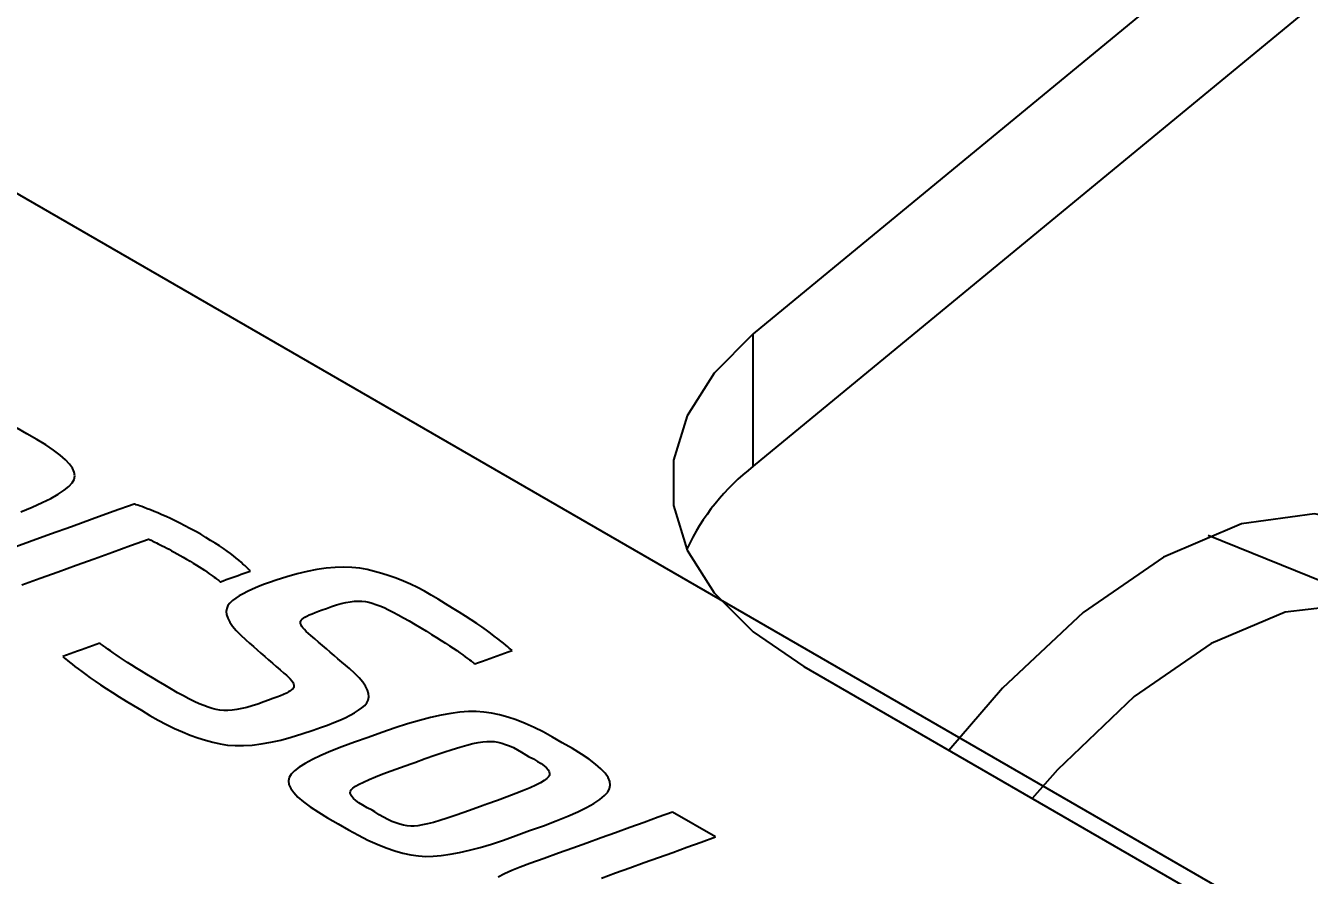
# Model space of a CAD drawing. Header units: inches. Extents: x 5 to 105, y 0 to 80.
# Drawn here: x 64.441 to 65.096, y 51.963 to 52.397 of the extents above; entities that cross this region are included whole.
import ezdxf

# ---------------------------------------------------------------- set-up
doc = ezdxf.new("R2010")
doc.units = ezdxf.units.IN
doc.header["$MEASUREMENT"] = 0
doc.layers.add('7414A1002 - CSLINEAR - XLR', color=7, linetype='Continuous')
doc.layers.add('LABEL', color=2, linetype='Continuous')
doc.styles.add('Arial', font='arial.ttf')

msp = doc.modelspace()

# ---------------------------------------------------------------- linework, layer by layer
for p, q in [((65.49253, 52.80031), (64.81237, 52.23955)), ((65.49253, 52.73281), (64.81237, 52.17205)), ((64.81237, 52.17205), (64.81237, 52.23955)), ((65.14604, 52.09564), (65.04447, 52.13669)), ((64.8381, 52.06979), (67.48205, 50.54347))]:
    msp.add_line(p, q)
at = {"flags": 128}
for points in [[(64.81237, 52.23955), (64.79236, 52.21954), (64.77867, 52.19783), (64.77172, 52.17507), (64.77172, 52.15197), (64.77867, 52.12921), (64.79236, 52.1075), (64.81237, 52.08749), (64.8381, 52.06979)], [(65.13212, 52.14111), (65.09864, 52.14784), (65.06146, 52.14264), (65.02172, 52.12564), (64.98064, 52.0974), (64.93952, 52.05877), (64.9121, 52.02707)], [(65.2143, 51.85261), (65.21905, 51.89799), (65.21905, 51.95401), (65.21182, 52.00312), (65.1976, 52.04364), (65.17688, 52.07419), (65.15037, 52.09374), (65.11897, 52.10161), (65.08374, 52.09754), (65.04589, 52.08166), (65.0067, 52.05452), (64.96752, 52.01705), (64.95469, 52.00248)]]:
    msp.add_lwpolyline(points, dxfattribs=at)
msp.add_arc((64.88309, 52.08047), 0.11571, 127.67674, 154.78315)
at = {"layer": '7414A1002 - CSLINEAR - XLR', "color": 2}
for p, q in [((64.44168, 52.18857), (64.43675, 52.19152)), ((64.44685, 52.18569), (64.44168, 52.18857)), ((64.45141, 52.18293), (64.44685, 52.18569)), ((64.45535, 52.1803), (64.45141, 52.18293)), ((64.45868, 52.17778), (64.45535, 52.1803)), ((64.46141, 52.17539), (64.45868, 52.17778)), ((64.46352, 52.17313), (64.46141, 52.17539)), ((64.46502, 52.17098), (64.46352, 52.17313)), ((64.4659, 52.16896), (64.46502, 52.17098)), ((64.46319, 52.16169), (64.46487, 52.16354)), ((64.46487, 52.16354), (64.46585, 52.16529)), ((64.46585, 52.16529), (64.46618, 52.16707)), ((64.46618, 52.16707), (64.4659, 52.16896)), ((64.45401, 52.15565), (64.45776, 52.15775)), ((64.45776, 52.15775), (64.46082, 52.15977)), ((64.46082, 52.15977), (64.46319, 52.16169)), ((64.43859, 52.14883), (64.44442, 52.15119)), ((64.44442, 52.15119), (64.44956, 52.15346)), ((64.44956, 52.15346), (64.45401, 52.15565)), ((64.49651, 52.15276), (64.48582, 52.1489)), ((64.49668, 52.15273), (64.49651, 52.15276)), ((64.49704, 52.15262), (64.49668, 52.15273)), ((64.49759, 52.15243), (64.49704, 52.15262)), ((64.49832, 52.15217), (64.49759, 52.15243)), ((64.49924, 52.15184), (64.49832, 52.15217)), ((64.50034, 52.15142), (64.49924, 52.15184)), ((64.50163, 52.15094), (64.50034, 52.15142)), ((64.5031, 52.15037), (64.50163, 52.15094)), ((64.50476, 52.14973), (64.5031, 52.15037)), ((64.47513, 52.14505), (64.46445, 52.14119)), ((64.48582, 52.1489), (64.47513, 52.14505)), ((64.50661, 52.14901), (64.50476, 52.14973)), ((64.50859, 52.14821), (64.50661, 52.14901)), ((64.51067, 52.14733), (64.50859, 52.14821)), ((64.51283, 52.14637), (64.51067, 52.14733)), ((64.51508, 52.14533), (64.51283, 52.14637)), ((64.51741, 52.1442), (64.51508, 52.14533)), ((64.51984, 52.14299), (64.51741, 52.1442)), ((64.45376, 52.13734), (64.44307, 52.13348)), ((64.46445, 52.14119), (64.45376, 52.13734)), ((64.52235, 52.1417), (64.51984, 52.14299)), ((64.52495, 52.14033), (64.52235, 52.1417)), ((64.52764, 52.13887), (64.52495, 52.14033)), ((64.53042, 52.13733), (64.52764, 52.13887)), ((64.53303, 52.13575), (64.53042, 52.13733)), ((64.44307, 52.13348), (64.43239, 52.12963)), ((64.48537, 52.12818), (64.4946, 52.13152)), ((64.4946, 52.13152), (64.50382, 52.13485)), ((64.50382, 52.13485), (64.50389, 52.13482)), ((64.50389, 52.13482), (64.50406, 52.13474)), ((64.50406, 52.13474), (64.50432, 52.13462)), ((64.50432, 52.13462), (64.50467, 52.13446)), ((64.50467, 52.13446), (64.50511, 52.13425)), ((64.50511, 52.13425), (64.50565, 52.13399)), ((64.50565, 52.13399), (64.50629, 52.13369)), ((64.50629, 52.13369), (64.50701, 52.13334)), ((64.50701, 52.13334), (64.50783, 52.13295)), ((64.50783, 52.13295), (64.50875, 52.13251)), ((64.50875, 52.13251), (64.50973, 52.13202)), ((64.50973, 52.13202), (64.51078, 52.13149)), ((64.51078, 52.13149), (64.5119, 52.13092)), ((64.5119, 52.13092), (64.51307, 52.13031)), ((64.5355, 52.13423), (64.53303, 52.13575)), ((64.53782, 52.13277), (64.5355, 52.13423)), ((64.53999, 52.13135), (64.53782, 52.13277)), ((64.54201, 52.13), (64.53999, 52.13135)), ((64.46692, 52.12152), (64.47615, 52.12485)), ((64.47615, 52.12485), (64.48537, 52.12818)), ((64.51307, 52.13031), (64.51431, 52.12965)), ((64.51431, 52.12965), (64.51561, 52.12894)), ((64.51561, 52.12894), (64.51697, 52.1282)), ((64.51697, 52.1282), (64.5184, 52.1274)), ((64.5184, 52.1274), (64.51988, 52.12657)), ((64.51988, 52.12657), (64.52143, 52.12569)), ((64.52143, 52.12569), (64.52327, 52.12461)), ((64.52327, 52.12461), (64.52502, 52.12356)), ((64.54389, 52.12869), (64.54201, 52.13)), ((64.54561, 52.12744), (64.54389, 52.12869)), ((64.54718, 52.12625), (64.54561, 52.12744)), ((64.5486, 52.12512), (64.54718, 52.12625)), ((64.54987, 52.12404), (64.5486, 52.12512)), ((64.44847, 52.11486), (64.45769, 52.11819)), ((64.45769, 52.11819), (64.46692, 52.12152)), ((64.52502, 52.12356), (64.52667, 52.12256)), ((64.52667, 52.12256), (64.52823, 52.1216)), ((64.52823, 52.1216), (64.52969, 52.12068)), ((64.52969, 52.12068), (64.53107, 52.11979)), ((64.53107, 52.11979), (64.53235, 52.11895)), ((64.53235, 52.11895), (64.53353, 52.11815)), ((64.53353, 52.11815), (64.53463, 52.11739)), ((64.551, 52.12303), (64.54987, 52.12404)), ((64.55201, 52.12213), (64.551, 52.12303)), ((64.55291, 52.12133), (64.55201, 52.12213)), ((64.55267, 52.11747), (64.5542, 52.11802)), ((64.55367, 52.12063), (64.55291, 52.12133)), ((64.55432, 52.12004), (64.55367, 52.12063)), ((64.5542, 52.11802), (64.55572, 52.11857)), ((64.55485, 52.11954), (64.55432, 52.12004)), ((64.55525, 52.11915), (64.55485, 52.11954)), ((64.55553, 52.11885), (64.55525, 52.11915)), ((64.55569, 52.11866), (64.55553, 52.11885)), ((64.55572, 52.11857), (64.55569, 52.11866)), ((64.58475, 52.11839), (64.57966, 52.11715)), ((64.58967, 52.11935), (64.58475, 52.11839)), ((64.5944, 52.12003), (64.58967, 52.11935)), ((64.59896, 52.12043), (64.5944, 52.12003)), ((64.60334, 52.12057), (64.59896, 52.12043)), ((64.60755, 52.12042), (64.60334, 52.12057)), ((64.61157, 52.12), (64.60755, 52.12042)), ((64.61542, 52.11931), (64.61157, 52.12)), ((64.61917, 52.1184), (64.61542, 52.11931)), ((64.62288, 52.11736), (64.61917, 52.1184)), ((64.43924, 52.11153), (64.44847, 52.11486)), ((64.53463, 52.11739), (64.53563, 52.11667)), ((64.53563, 52.11667), (64.53655, 52.11601)), ((64.53655, 52.11601), (64.53736, 52.11541)), ((64.53736, 52.11541), (64.53809, 52.11488)), ((64.53809, 52.11488), (64.53871, 52.11442)), ((64.53871, 52.11442), (64.53924, 52.11402)), ((64.53924, 52.11402), (64.53967, 52.11369)), ((64.53967, 52.11369), (64.54001, 52.11344)), ((64.54001, 52.11344), (64.54025, 52.11325)), ((64.54025, 52.11325), (64.5404, 52.11312)), ((64.5404, 52.11312), (64.54045, 52.11307)), ((64.54045, 52.11307), (64.54197, 52.11362)), ((64.54197, 52.11362), (64.5435, 52.11417)), ((64.5435, 52.11417), (64.54503, 52.11472)), ((64.54503, 52.11472), (64.54656, 52.11527)), ((64.54656, 52.11527), (64.54809, 52.11582)), ((64.54809, 52.11582), (64.54962, 52.11637)), ((64.54962, 52.11637), (64.55115, 52.11692)), ((64.55115, 52.11692), (64.55267, 52.11747)), ((64.56243, 52.11163), (64.55951, 52.11049)), ((64.56557, 52.11275), (64.56243, 52.11163)), ((64.56894, 52.11385), (64.56557, 52.11275)), ((64.57439, 52.11564), (64.56894, 52.11385)), ((64.57966, 52.11715), (64.57439, 52.11564)), ((64.62657, 52.11618), (64.62288, 52.11736)), ((64.63022, 52.11487), (64.62657, 52.11618)), ((64.63385, 52.11342), (64.63022, 52.11487)), ((64.63745, 52.11184), (64.63385, 52.11342)), ((64.64102, 52.11012), (64.63745, 52.11184)), ((64.54828, 52.10465), (64.54671, 52.10345)), ((64.55008, 52.10584), (64.54828, 52.10465)), ((64.5521, 52.10702), (64.55008, 52.10584)), ((64.55435, 52.10819), (64.5521, 52.10702)), ((64.55682, 52.10935), (64.55435, 52.10819)), ((64.55951, 52.11049), (64.55682, 52.10935)), ((64.64457, 52.10827), (64.64102, 52.11012)), ((64.64809, 52.10628), (64.64457, 52.10827)), ((64.65158, 52.10415), (64.64809, 52.10628)), ((64.54368, 52.09953), (64.54346, 52.09798)), ((64.54346, 52.09798), (64.54365, 52.09631)), ((64.54431, 52.10095), (64.54368, 52.09953)), ((64.54535, 52.10224), (64.54431, 52.10095)), ((64.54671, 52.10345), (64.54535, 52.10224)), ((64.58878, 52.09742), (64.59052, 52.09809)), ((64.59052, 52.09809), (64.59245, 52.09877)), ((64.59245, 52.09877), (64.59455, 52.09949)), ((64.59455, 52.09949), (64.59717, 52.10045)), ((64.59717, 52.10045), (64.59969, 52.10127)), ((64.59969, 52.10127), (64.6021, 52.10195)), ((64.6021, 52.10195), (64.60441, 52.10248)), ((64.60441, 52.10248), (64.60663, 52.10288)), ((64.60663, 52.10288), (64.60874, 52.10312)), ((64.60874, 52.10312), (64.61075, 52.10323)), ((64.61075, 52.10323), (64.61266, 52.10319)), ((64.61266, 52.10319), (64.61447, 52.103)), ((64.61447, 52.103), (64.61618, 52.10267)), ((64.61618, 52.10267), (64.61791, 52.1022)), ((64.61791, 52.1022), (64.61979, 52.10157)), ((64.61979, 52.10157), (64.6218, 52.1008)), ((64.6218, 52.1008), (64.62396, 52.09989)), ((64.62396, 52.09989), (64.62625, 52.09882)), ((64.62625, 52.09882), (64.62868, 52.09761)), ((64.65538, 52.10188), (64.65158, 52.10415)), ((64.65897, 52.0997), (64.65538, 52.10188)), ((64.66236, 52.09761), (64.65897, 52.0997)), ((64.54365, 52.09631), (64.54425, 52.0945)), ((64.54425, 52.0945), (64.54526, 52.09256)), ((64.54526, 52.09256), (64.54668, 52.09048)), ((64.58131, 52.09241), (64.58142, 52.09297)), ((64.58137, 52.09178), (64.58131, 52.09241)), ((64.58161, 52.0911), (64.58137, 52.09178)), ((64.58142, 52.09297), (64.58171, 52.09348)), ((64.58171, 52.09348), (64.58217, 52.09397)), ((64.58217, 52.09397), (64.58281, 52.09448)), ((64.58281, 52.09448), (64.58363, 52.09502)), ((64.58363, 52.09502), (64.58464, 52.09559)), ((64.58464, 52.09559), (64.58584, 52.09617)), ((64.58584, 52.09617), (64.58722, 52.09679)), ((64.58722, 52.09679), (64.58878, 52.09742)), ((64.62868, 52.09761), (64.63125, 52.09625)), ((64.63125, 52.09625), (64.63396, 52.09474)), ((64.63396, 52.09474), (64.63681, 52.09309)), ((64.63681, 52.09309), (64.6398, 52.09129)), ((64.66553, 52.0956), (64.66236, 52.09761)), ((64.6685, 52.09369), (64.66553, 52.0956)), ((64.67127, 52.09186), (64.6685, 52.09369)), ((64.67382, 52.09011), (64.67127, 52.09186)), ((64.54668, 52.09048), (64.54851, 52.08828)), ((64.54851, 52.08828), (64.55074, 52.08595)), ((64.55074, 52.08595), (64.55339, 52.08348)), ((64.58201, 52.09035), (64.58161, 52.0911)), ((64.5826, 52.08954), (64.58201, 52.09035)), ((64.58335, 52.08867), (64.5826, 52.08954)), ((64.58428, 52.08774), (64.58335, 52.08867)), ((64.58538, 52.08675), (64.58428, 52.08774)), ((64.58664, 52.0857), (64.58538, 52.08675)), ((64.58862, 52.08401), (64.58664, 52.0857)), ((64.6398, 52.09129), (64.64277, 52.08953)), ((64.64277, 52.08953), (64.64559, 52.08784)), ((64.64559, 52.08784), (64.64825, 52.08622)), ((64.64825, 52.08622), (64.65077, 52.08467)), ((64.67616, 52.08846), (64.67382, 52.09011)), ((64.6783, 52.08689), (64.67616, 52.08846)), ((64.68023, 52.08541), (64.6783, 52.08689)), ((64.68196, 52.08404), (64.68023, 52.08541)), ((64.46955, 52.07832), (64.46766, 52.07764)), ((64.47144, 52.079), (64.46955, 52.07832)), ((64.47333, 52.07969), (64.47144, 52.079)), ((64.47522, 52.08037), (64.47333, 52.07969)), ((64.47711, 52.08105), (64.47522, 52.08037)), ((64.479, 52.08173), (64.47711, 52.08105)), ((64.47909, 52.08164), (64.479, 52.08173)), ((64.47934, 52.08144), (64.47909, 52.08164)), ((64.47976, 52.08113), (64.47934, 52.08144)), ((64.48034, 52.08071), (64.47976, 52.08113)), ((64.48109, 52.08017), (64.48034, 52.08071)), ((64.48201, 52.07952), (64.48109, 52.08017)), ((64.48309, 52.07876), (64.48201, 52.07952)), ((64.48433, 52.07788), (64.48309, 52.07876)), ((64.55339, 52.08348), (64.55534, 52.08178)), ((64.55534, 52.08178), (64.55729, 52.08008)), ((64.55729, 52.08008), (64.55924, 52.07838)), ((64.55924, 52.07838), (64.56119, 52.07668)), ((64.59059, 52.08232), (64.58862, 52.08401)), ((64.59256, 52.08062), (64.59059, 52.08232)), ((64.59453, 52.07893), (64.59256, 52.08062)), ((64.5965, 52.07724), (64.59453, 52.07893)), ((64.65077, 52.08467), (64.65313, 52.08319)), ((64.65313, 52.08319), (64.65534, 52.08178)), ((64.65534, 52.08178), (64.65741, 52.08044)), ((64.65741, 52.08044), (64.65932, 52.07917)), ((64.65932, 52.07917), (64.66107, 52.07797)), ((64.68351, 52.08281), (64.68196, 52.08404)), ((64.68488, 52.08172), (64.68351, 52.08281)), ((64.68606, 52.08077), (64.68488, 52.08172)), ((64.68706, 52.07996), (64.68606, 52.08077)), ((64.68787, 52.07929), (64.68706, 52.07996)), ((64.6885, 52.07876), (64.68787, 52.07929)), ((64.68895, 52.07837), (64.6885, 52.07876)), ((64.6892, 52.07812), (64.68895, 52.07837)), ((64.462, 52.0756), (64.4601, 52.07493)), ((64.4601, 52.07493), (64.46019, 52.07481)), ((64.46019, 52.07481), (64.46047, 52.07454)), ((64.46047, 52.07454), (64.46095, 52.07414)), ((64.46095, 52.07414), (64.46162, 52.07359)), ((64.46162, 52.07359), (64.46249, 52.07289)), ((64.46389, 52.07628), (64.462, 52.0756)), ((64.46249, 52.07289), (64.46355, 52.07205)), ((64.46355, 52.07205), (64.46481, 52.07106)), ((64.46577, 52.07696), (64.46389, 52.07628)), ((64.46766, 52.07764), (64.46577, 52.07696)), ((64.48574, 52.07689), (64.48433, 52.07788)), ((64.48732, 52.07578), (64.48574, 52.07689)), ((64.48907, 52.07459), (64.48732, 52.07578)), ((64.49098, 52.07332), (64.48907, 52.07459)), ((64.49305, 52.07196), (64.49098, 52.07332)), ((64.49529, 52.07053), (64.49305, 52.07196)), ((64.56119, 52.07668), (64.56314, 52.07498)), ((64.56314, 52.07498), (64.56508, 52.07328)), ((64.56508, 52.07328), (64.56703, 52.07157)), ((64.59847, 52.07554), (64.5965, 52.07724)), ((64.60044, 52.07385), (64.59847, 52.07554)), ((64.60241, 52.07215), (64.60044, 52.07385)), ((64.60438, 52.07045), (64.60241, 52.07215)), ((64.66107, 52.07797), (64.66268, 52.07683)), ((64.66268, 52.07683), (64.66414, 52.07578)), ((64.66414, 52.07578), (64.66544, 52.07484)), ((64.66544, 52.07484), (64.66658, 52.07401)), ((64.66658, 52.07401), (64.66758, 52.07328)), ((64.66758, 52.07328), (64.66842, 52.07267)), ((64.66842, 52.07267), (64.66911, 52.07215)), ((64.66911, 52.07215), (64.66965, 52.07175)), ((64.67034, 52.07118), (64.67223, 52.07186)), ((64.67223, 52.07186), (64.67412, 52.07255)), ((64.67412, 52.07255), (64.67602, 52.07323)), ((64.67602, 52.07323), (64.67791, 52.07391)), ((64.67791, 52.07391), (64.6798, 52.07459)), ((64.6798, 52.07459), (64.6817, 52.07528)), ((64.6817, 52.07528), (64.68359, 52.07596)), ((64.68359, 52.07596), (64.68548, 52.07664)), ((64.68548, 52.07664), (64.68738, 52.07733)), ((64.68738, 52.07733), (64.68928, 52.07801)), ((64.68928, 52.07801), (64.6892, 52.07812)), ((64.46481, 52.07106), (64.46627, 52.06993)), ((64.46627, 52.06993), (64.46792, 52.06865)), ((64.46792, 52.06865), (64.46977, 52.06723)), ((64.46977, 52.06723), (64.47183, 52.06569)), ((64.47183, 52.06569), (64.47411, 52.06405)), ((64.4977, 52.06903), (64.49529, 52.07053)), ((64.50026, 52.06744), (64.4977, 52.06903)), ((64.50299, 52.06578), (64.50026, 52.06744)), ((64.50589, 52.06404), (64.50299, 52.06578)), ((64.56703, 52.07157), (64.56898, 52.06987)), ((64.56898, 52.06987), (64.57093, 52.06817)), ((64.57093, 52.06817), (64.57289, 52.06647)), ((64.57289, 52.06647), (64.57414, 52.06541)), ((64.57414, 52.06541), (64.57523, 52.06442)), ((64.60635, 52.06876), (64.60438, 52.07045)), ((64.60903, 52.06632), (64.60635, 52.06876)), ((64.61128, 52.064), (64.60903, 52.06632)), ((64.66965, 52.07175), (64.67003, 52.07145)), ((64.67003, 52.07145), (64.67026, 52.07126)), ((64.67026, 52.07126), (64.67034, 52.07118)), ((64.47411, 52.06405), (64.47661, 52.06232)), ((64.47661, 52.06232), (64.47932, 52.06049)), ((64.47932, 52.06049), (64.48226, 52.05857)), ((64.50895, 52.06222), (64.50589, 52.06404)), ((64.51217, 52.06033), (64.50895, 52.06222)), ((64.51547, 52.05833), (64.51217, 52.06033)), ((64.57523, 52.06442), (64.57613, 52.06348)), ((64.57613, 52.06348), (64.57686, 52.0626)), ((64.57686, 52.0626), (64.57742, 52.06179)), ((64.57742, 52.06179), (64.5778, 52.06103)), ((64.57787, 52.0591), (64.57753, 52.05858)), ((64.5778, 52.06103), (64.578, 52.06032)), ((64.57802, 52.05968), (64.57787, 52.0591)), ((64.578, 52.06032), (64.57802, 52.05968)), ((64.61311, 52.06182), (64.61128, 52.064)), ((64.61452, 52.05975), (64.61311, 52.06182)), ((64.61551, 52.05781), (64.61452, 52.05975)), ((64.48226, 52.05857), (64.48541, 52.05656)), ((64.48541, 52.05656), (64.48878, 52.05445)), ((64.48878, 52.05445), (64.49237, 52.05224)), ((64.49237, 52.05224), (64.49618, 52.04994)), ((64.51861, 52.0565), (64.51547, 52.05833)), ((64.5216, 52.05484), (64.51861, 52.0565)), ((64.52444, 52.05335), (64.5216, 52.05484)), ((64.52713, 52.05203), (64.52444, 52.05335)), ((64.56505, 52.05265), (64.56258, 52.05181)), ((64.5673, 52.05345), (64.56505, 52.05265)), ((64.56933, 52.05422), (64.5673, 52.05345)), ((64.57115, 52.05495), (64.56933, 52.05422)), ((64.57275, 52.05565), (64.57115, 52.05495)), ((64.57413, 52.05631), (64.57275, 52.05565)), ((64.5753, 52.05693), (64.57413, 52.05631)), ((64.57626, 52.05751), (64.5753, 52.05693)), ((64.577, 52.05806), (64.57626, 52.05751)), ((64.57753, 52.05858), (64.577, 52.05806)), ((64.61523, 52.05132), (64.61593, 52.05275)), ((64.61607, 52.056), (64.61551, 52.05781)), ((64.61593, 52.05275), (64.61621, 52.05431)), ((64.61621, 52.05431), (64.61607, 52.056)), ((64.49618, 52.04994), (64.50021, 52.04755)), ((64.50021, 52.04755), (64.50455, 52.04492)), ((64.52966, 52.05087), (64.52713, 52.05203)), ((64.53203, 52.04988), (64.52966, 52.05087)), ((64.53426, 52.04906), (64.53203, 52.04988)), ((64.53633, 52.0484), (64.53426, 52.04906)), ((64.53825, 52.04791), (64.53633, 52.0484)), ((64.54014, 52.04759), (64.53825, 52.04791)), ((64.54215, 52.04742), (64.54014, 52.04759)), ((64.54428, 52.04742), (64.54215, 52.04742)), ((64.54653, 52.04757), (64.54428, 52.04742)), ((64.54891, 52.04788), (64.54653, 52.04757)), ((64.5514, 52.04835), (64.54891, 52.04788)), ((64.55402, 52.04897), (64.5514, 52.04835)), ((64.55675, 52.04976), (64.55402, 52.04897)), ((64.55961, 52.05071), (64.55675, 52.04976)), ((64.56258, 52.05181), (64.55961, 52.05071)), ((64.60671, 52.045), (64.60895, 52.04625)), ((64.60895, 52.04625), (64.61092, 52.0475)), ((64.61092, 52.0475), (64.61264, 52.04875)), ((64.61264, 52.04875), (64.6141, 52.05)), ((64.6141, 52.05), (64.61523, 52.05132)), ((64.65807, 52.0459), (64.65307, 52.045)), ((64.66272, 52.04651), (64.65807, 52.0459)), ((64.66703, 52.04683), (64.66272, 52.04651)), ((64.67099, 52.04687), (64.66703, 52.04683)), ((64.67484, 52.04661), (64.67099, 52.04687)), ((64.67881, 52.04605), (64.67484, 52.04661)), ((64.6829, 52.0452), (64.67881, 52.04605)), ((64.50455, 52.04492), (64.50881, 52.04249)), ((64.50881, 52.04249), (64.513, 52.04027)), ((64.513, 52.04027), (64.51712, 52.03825)), ((64.59163, 52.03871), (64.59516, 52.03997)), ((64.59516, 52.03997), (64.59843, 52.04123)), ((64.59843, 52.04123), (64.60145, 52.04248)), ((64.60145, 52.04248), (64.60421, 52.04374)), ((64.60421, 52.04374), (64.60671, 52.045)), ((64.636, 52.04059), (64.62962, 52.03855)), ((64.64204, 52.04235), (64.636, 52.04059)), ((64.64773, 52.04382), (64.64204, 52.04235)), ((64.65307, 52.045), (64.64773, 52.04382)), ((64.68712, 52.04404), (64.6829, 52.0452)), ((64.69145, 52.04259), (64.68712, 52.04404)), ((64.6959, 52.04083), (64.69145, 52.04259)), ((64.70048, 52.03878), (64.6959, 52.04083)), ((64.51712, 52.03825), (64.52117, 52.03643)), ((64.52117, 52.03643), (64.52514, 52.03481)), ((64.52514, 52.03481), (64.52905, 52.03339)), ((64.52905, 52.03339), (64.53288, 52.03218)), ((64.57128, 52.03233), (64.57658, 52.03375)), ((64.57658, 52.03375), (64.5821, 52.03546)), ((64.5821, 52.03546), (64.58784, 52.03745)), ((64.58784, 52.03745), (64.59163, 52.03871)), ((64.61582, 52.0336), (64.60882, 52.03118)), ((64.6229, 52.03622), (64.61582, 52.0336)), ((64.62962, 52.03855), (64.6229, 52.03622)), ((64.70517, 52.03643), (64.70048, 52.03878)), ((64.70999, 52.03378), (64.70517, 52.03643)), ((64.71493, 52.03083), (64.70999, 52.03378)), ((64.53288, 52.03218), (64.53664, 52.03117)), ((64.53664, 52.03117), (64.54033, 52.03036)), ((64.54033, 52.03036), (64.54409, 52.02979)), ((64.54409, 52.02979), (64.54807, 52.0295)), ((64.54807, 52.0295), (64.55227, 52.0295)), ((64.55227, 52.0295), (64.55669, 52.02978)), ((64.55669, 52.02978), (64.56134, 52.03035)), ((64.56134, 52.03035), (64.5662, 52.0312)), ((64.5662, 52.0312), (64.57128, 52.03233)), ((64.5968, 52.02659), (64.59178, 52.02443)), ((64.60248, 52.02885), (64.5968, 52.02659)), ((64.60882, 52.03118), (64.60248, 52.02885)), ((64.64995, 52.02463), (64.65455, 52.0262)), ((64.65455, 52.0262), (64.65878, 52.02758)), ((64.65878, 52.02758), (64.66265, 52.02875)), ((64.66265, 52.02875), (64.66614, 52.02973)), ((64.66614, 52.02973), (64.66927, 52.03051)), ((64.66927, 52.03051), (64.67203, 52.03108)), ((64.67203, 52.03108), (64.67442, 52.03146)), ((64.67442, 52.03146), (64.67644, 52.03164)), ((64.67644, 52.03164), (64.67829, 52.03165)), ((64.67829, 52.03165), (64.68017, 52.0315)), ((64.68017, 52.0315), (64.68208, 52.0312)), ((64.68208, 52.0312), (64.68401, 52.03074)), ((64.68401, 52.03074), (64.68598, 52.03013)), ((64.68598, 52.03013), (64.68798, 52.02937)), ((64.68798, 52.02937), (64.69001, 52.02845)), ((64.69001, 52.02845), (64.69206, 52.02738)), ((64.69206, 52.02738), (64.69415, 52.02615)), ((64.69415, 52.02615), (64.69626, 52.02477)), ((64.72009, 52.02795), (64.71493, 52.03083)), ((64.72464, 52.02519), (64.72009, 52.02795)), ((64.58374, 52.02034), (64.58071, 52.01842)), ((64.58743, 52.02234), (64.58374, 52.02034)), ((64.59178, 52.02443), (64.58743, 52.02234)), ((64.63243, 52.01833), (64.63767, 52.02015)), ((64.63767, 52.02015), (64.63787, 52.02022)), ((64.63787, 52.02022), (64.63806, 52.0203)), ((64.63806, 52.0203), (64.63826, 52.02037)), ((64.63826, 52.02037), (64.63846, 52.02044)), ((64.63846, 52.02044), (64.63866, 52.02051)), ((64.63866, 52.02051), (64.63886, 52.02059)), ((64.63886, 52.02059), (64.63906, 52.02066)), ((64.63906, 52.02066), (64.63926, 52.02073)), ((64.63926, 52.02073), (64.63946, 52.02081)), ((64.63946, 52.02081), (64.63966, 52.02088)), ((64.63966, 52.02088), (64.64499, 52.02285)), ((64.64499, 52.02285), (64.64995, 52.02463)), ((64.69626, 52.02477), (64.69768, 52.02395)), ((64.69768, 52.02395), (64.70015, 52.02268)), ((64.70015, 52.02268), (64.70231, 52.02146)), ((64.70231, 52.02146), (64.70413, 52.02029)), ((64.70413, 52.02029), (64.70564, 52.01917)), ((64.72858, 52.02256), (64.72464, 52.02519)), ((64.73191, 52.02005), (64.72858, 52.02256)), ((64.73463, 52.01766), (64.73191, 52.02005)), ((64.57561, 52.01318), (64.57522, 52.01149)), ((64.57664, 52.01485), (64.57561, 52.01318)), ((64.57835, 52.01659), (64.57664, 52.01485)), ((64.58071, 52.01842), (64.57835, 52.01659)), ((64.61635, 52.01216), (64.61964, 52.01353)), ((64.61964, 52.01353), (64.62341, 52.01502)), ((64.62341, 52.01502), (64.62768, 52.01662)), ((64.62768, 52.01662), (64.63243, 52.01833)), ((64.70564, 52.01917), (64.70682, 52.0181)), ((64.70682, 52.0181), (64.70768, 52.01708)), ((64.70789, 52.01349), (64.70705, 52.01263)), ((64.70768, 52.01708), (64.70822, 52.01611)), ((64.70832, 52.01431), (64.70789, 52.01349)), ((64.70822, 52.01611), (64.70843, 52.01518)), ((64.70843, 52.01518), (64.70832, 52.01431)), ((64.73674, 52.01539), (64.73463, 52.01766)), ((64.73824, 52.01325), (64.73674, 52.01539)), ((64.73913, 52.01122), (64.73824, 52.01325)), ((64.57522, 52.01149), (64.57547, 52.00964)), ((64.57547, 52.00964), (64.57636, 52.00765)), ((64.57636, 52.00765), (64.5779, 52.00551)), ((64.60679, 52.00621), (64.60723, 52.00699)), ((64.60723, 52.00699), (64.60808, 52.0078)), ((64.60808, 52.0078), (64.60941, 52.00872)), ((64.60941, 52.00872), (64.61124, 52.00975)), ((64.61124, 52.00975), (64.61355, 52.0109)), ((64.61355, 52.0109), (64.61635, 52.01216)), ((64.69516, 52.00658), (64.69125, 52.00501)), ((64.69856, 52.00802), (64.69516, 52.00658)), ((64.70144, 52.00935), (64.69856, 52.00802)), ((64.70382, 52.01056), (64.70144, 52.00935)), ((64.70569, 52.01165), (64.70382, 52.01056)), ((64.70705, 52.01263), (64.70569, 52.01165)), ((64.7381, 52.0058), (64.73908, 52.00755)), ((64.73908, 52.00755), (64.73941, 52.00933)), ((64.73941, 52.00933), (64.73913, 52.01122)), ((64.5779, 52.00551), (64.58007, 52.00323)), ((64.58007, 52.00323), (64.58289, 52.0008)), ((64.58289, 52.0008), (64.58635, 51.99822)), ((64.60669, 52.00536), (64.60679, 52.00621)), ((64.60693, 52.00446), (64.60669, 52.00536)), ((64.60749, 52.0035), (64.60693, 52.00446)), ((64.60839, 52.00248), (64.60749, 52.0035)), ((64.60962, 52.0014), (64.60839, 52.00248)), ((64.61118, 52.00026), (64.60962, 52.0014)), ((64.61307, 51.99906), (64.61118, 52.00026)), ((64.68191, 52.00154), (64.67647, 51.99963)), ((64.68683, 52.00334), (64.68191, 52.00154)), ((64.69125, 52.00501), (64.68683, 52.00334)), ((64.72725, 51.99791), (64.731, 52.00001)), ((64.731, 52.00001), (64.73406, 52.00203)), ((64.73406, 52.00203), (64.73643, 52.00395)), ((64.73643, 52.00395), (64.7381, 52.0058)), ((64.58635, 51.99822), (64.59046, 51.9955)), ((64.59046, 51.9955), (64.5952, 51.99262)), ((64.61529, 51.9978), (64.61307, 51.99906)), ((64.61784, 51.99648), (64.61529, 51.9978)), ((64.61926, 51.99566), (64.61784, 51.99648)), ((64.62151, 51.99421), (64.61926, 51.99566)), ((64.6237, 51.99292), (64.62151, 51.99421)), ((64.66023, 51.99376), (64.65619, 51.99243)), ((64.66463, 51.99528), (64.66023, 51.99376)), ((64.66938, 51.997), (64.66463, 51.99528)), ((64.67448, 51.9989), (64.66938, 51.997)), ((64.67467, 51.99897), (64.67448, 51.9989)), ((64.67487, 51.99905), (64.67467, 51.99897)), ((64.67507, 51.99912), (64.67487, 51.99905)), ((64.67527, 51.99919), (64.67507, 51.99912)), ((64.67546, 51.99926), (64.67527, 51.99919)), ((64.67566, 51.99933), (64.67546, 51.99926)), ((64.67587, 51.99941), (64.67566, 51.99933)), ((64.67607, 51.99948), (64.67587, 51.99941)), ((64.67627, 51.99955), (64.67607, 51.99948)), ((64.67647, 51.99963), (64.67627, 51.99955)), ((64.71184, 51.99108), (64.71767, 51.99344)), ((64.71767, 51.99344), (64.7228, 51.99572)), ((64.7228, 51.99572), (64.72725, 51.99791)), ((64.77117, 51.99552), (64.76389, 51.9929)), ((64.79308, 51.98287), (64.77117, 51.99552)), ((64.5952, 51.99262), (64.60059, 51.98961)), ((64.60059, 51.98961), (64.60581, 51.9865)), ((64.62584, 51.99179), (64.6237, 51.99292)), ((64.62793, 51.99083), (64.62584, 51.99179)), ((64.62997, 51.99002), (64.62793, 51.99083)), ((64.63195, 51.98938), (64.62997, 51.99002)), ((64.63388, 51.9889), (64.63195, 51.98938)), ((64.63576, 51.98858), (64.63388, 51.9889)), ((64.63759, 51.98843), (64.63576, 51.98858)), ((64.63936, 51.98844), (64.63759, 51.98843)), ((64.64128, 51.98863), (64.63936, 51.98844)), ((64.64356, 51.989), (64.64128, 51.98863)), ((64.64619, 51.98957), (64.64356, 51.989)), ((64.64917, 51.99033), (64.64619, 51.98957)), ((64.6525, 51.99129), (64.64917, 51.99033)), ((64.65619, 51.99243), (64.6525, 51.99129)), ((64.6981, 51.98609), (64.70532, 51.98863)), ((64.70532, 51.98863), (64.71184, 51.99108)), ((64.74933, 51.98765), (64.74205, 51.98503)), ((64.75661, 51.99028), (64.74933, 51.98765)), ((64.76389, 51.9929), (64.75661, 51.99028)), ((64.60581, 51.9865), (64.61086, 51.98372)), ((64.61086, 51.98372), (64.61575, 51.98125)), ((64.61575, 51.98125), (64.62046, 51.97911)), ((64.67877, 51.97927), (64.68488, 51.98127)), ((64.68488, 51.98127), (64.69133, 51.98354)), ((64.69133, 51.98354), (64.6981, 51.98609)), ((64.73477, 51.9824), (64.72749, 51.97978)), ((64.74205, 51.98503), (64.73477, 51.9824)), ((64.77853, 51.97763), (64.78581, 51.98025)), ((64.78581, 51.98025), (64.79308, 51.98287)), ((64.62046, 51.97911), (64.62501, 51.97728)), ((64.62501, 51.97728), (64.6294, 51.97578)), ((64.6294, 51.97578), (64.63362, 51.9746)), ((64.63362, 51.9746), (64.63767, 51.97373)), ((64.63767, 51.97373), (64.64155, 51.97319)), ((64.65318, 51.97339), (64.65763, 51.97401)), ((64.65763, 51.97401), (64.66242, 51.97491)), ((64.66242, 51.97491), (64.66754, 51.97609)), ((64.66754, 51.97609), (64.67299, 51.97754)), ((64.67299, 51.97754), (64.67877, 51.97927)), ((64.71293, 51.97452), (64.70565, 51.97189)), ((64.72021, 51.97715), (64.71293, 51.97452)), ((64.72749, 51.97978), (64.72021, 51.97715)), ((64.76397, 51.97238), (64.77125, 51.975)), ((64.77125, 51.975), (64.77853, 51.97763)), ((64.64155, 51.97319), (64.64527, 51.97296)), ((64.64527, 51.97296), (64.64906, 51.97304)), ((64.64906, 51.97304), (64.65318, 51.97339)), ((64.69349, 51.96748), (64.68916, 51.96573)), ((64.69837, 51.96926), (64.69349, 51.96748)), ((64.70565, 51.97189), (64.69837, 51.96926)), ((64.74213, 51.9645), (64.74941, 51.96713)), ((64.74941, 51.96713), (64.75669, 51.96975)), ((64.75669, 51.96975), (64.76397, 51.97238)), ((64.68538, 51.96401), (64.68215, 51.96231)), ((64.68916, 51.96573), (64.68538, 51.96401)), ((64.73485, 51.96187), (64.74213, 51.9645))]:
    msp.add_line(p, q, dxfattribs=at)
at = {"layer": 'LABEL'}
msp.add_line((67.01742, 50.82114), (63.87764, 52.63389), dxfattribs=at)

# ---------------------------------------------------------------- texts
at = {"layer": 'LABEL', "style": 'Arial', "oblique": 30, "width": 0.866025}
msp.add_text('FOR DRY LOCATIONS ONLY / IP20. - POUR EMPLACEMENTS SECS SEULEMENT', height=0.0347163, rotation=330, dxfattribs=at).set_placement((63.0493, 52.10496))

doc.saveas('drawing.dxf')
